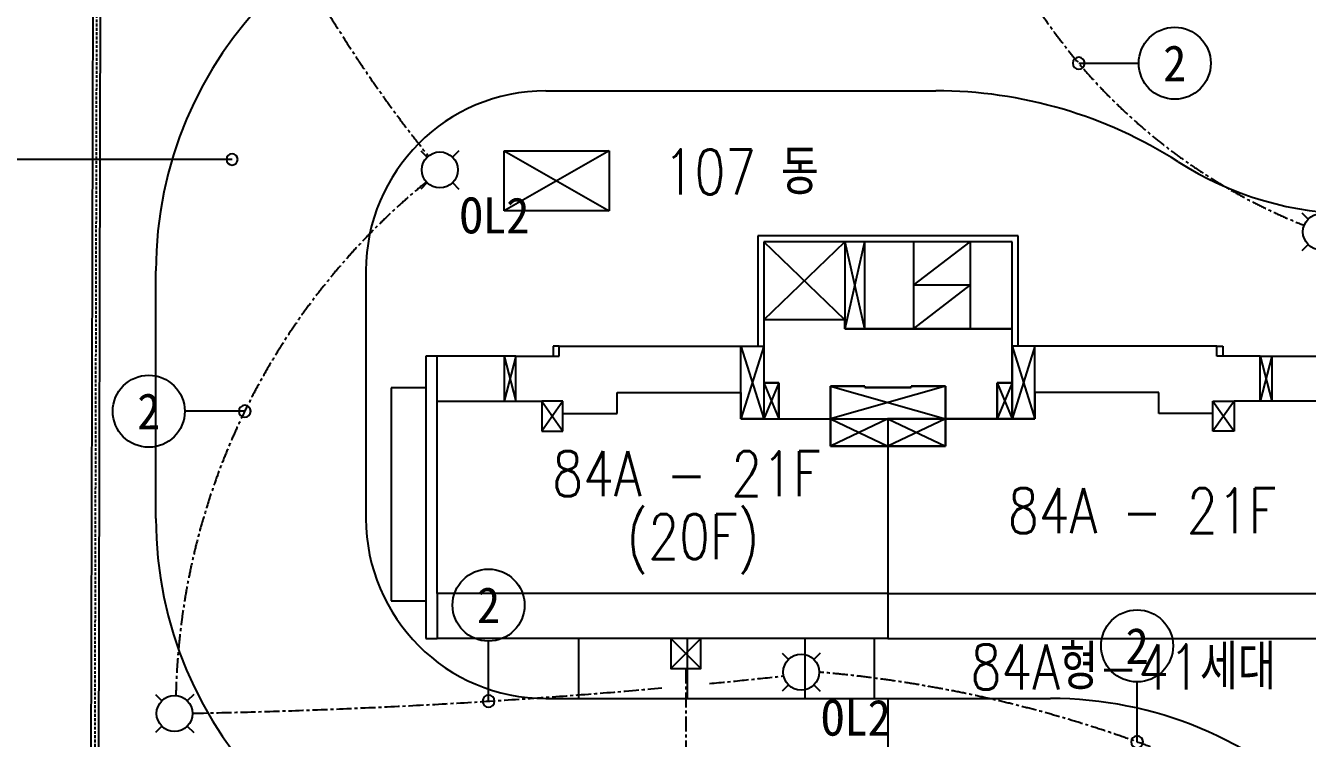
# Model space of a CAD drawing. Header units: millimetres. Extents: x 1145859089 to 1147511753, y -1047484727 to -1047247487.
# Drawn here: x 1146245289 to 1146288014, y -1047430250 to -1047406497 of the extents above; entities that cross this region are included whole.
import ezdxf
from ezdxf.enums import TextEntityAlignment as Align
from ezdxf.xclip import XClip

# ---------------------------------------------------------------- set-up
doc = ezdxf.new("R2010")
doc.units = ezdxf.units.MM
doc.header["$LTSCALE"] = 100
doc.header["$MEASUREMENT"] = 0
doc.header["$XCLIPFRAME"] = 2
doc.linetypes.add('CENTERX2', pattern=[4, 2.5, -0.5, 0.5, -0.5])
doc.linetypes.add('단지배치도$0$HIDDEN', pattern=[9.525, 6.35, -3.175])
doc.layers.get('0').update_dxf_attribs({"linetype": 'CONTINUOUS'})
for name, color, linetype in [('0-BLOCK', 2, 'CONTINUOUS'), ('01-전등등기구', 2, 'CONTINUOUS'), ('L-지중매입', 3, 'CENTERX2'), ('TEXT', 7, 'CONTINUOUS'), ('TEXT-기호', 2, 'CONTINUOUS'), ('XREF', 135, 'CONTINUOUS'), ('단지배치도$0$S240910', 33, 'CONTINUOUS'), ('단지배치도$0$W240910', 135, 'CONTINUOUS')]:
    doc.layers.add(name, color=color, linetype=linetype)
doc.styles.add('단지배치도$0$WS1', font='romans.shx', dxfattribs={"width": 0.8, "bigfont": 'whgtxt.shx'})
doc.styles.add('돋움체', font='DotumChe.ttf')

# ---------------------------------------------------------------- blocks, each defined once
blk = doc.blocks.new('단지배치도$0$zw$9902')
at = {"layer": '단지배치도$0$W240910'}
for p, q in [((-21143, -33356), (-21231, -68547)), ((-20893, -33338), (-20981, -68447)), ((-6040, -37300, 0), (6951, -37300, 0)), ((-7438, -39300), (-3938, -39300)), ((-7438, -41300), (-7438, -39300)), ((-7438, -39300), (-3938, -41300)), ((-3938, -39300), (-7438, -41300)), ((-3938, -39300), (-3938, -41300)), ((-16504, -39587), (-42584, -39587)), ((-3938, -41300), (-7438, -41300)), ((9700, -42130, 0), (1020, -42130, 0)), ((1020, -42130, 0), (1020, -45810, 0)), ((9700, -45810, 0), (9700, -42130, 0)), ((3920, -42330, 0), (1220, -42330, 0)), ((1220, -42330, 0), (1220, -44930, 0)), ((3920, -44930, 0), (1220, -42330, 0)), ((1220, -44930, 0), (3920, -42330, 0)), ((4580, -42330, 0), (3920, -42330, 0)), ((3920, -42330, 0), (3920, -45230, 0)), ((3920, -42330, 0), (4580, -45230, 0)), ((4580, -42330, 0), (3920, -45230, 0)), ((9500, -42330, 0), (4580, -42330, 0)), ((4580, -42330, 0), (4580, -45230, 0)), ((6210, -42330, 0), (6210, -45230, 0)), ((6210, -43780, 0), (8100, -42330, 0)), ((8100, -42330, 0), (8100, -45230, 0)), ((9500, -45230, 0), (9500, -42330, 0)), ((-19040, -51550, 0), (-19040, -43300, 0)), ((-12040, -43300, 0), (-12040, -51550, 0)), ((8100, -43780, 0), (6210, -43780, 0)), ((6210, -45230, 0), (8100, -43780, 0)), ((3920, -44930, 0), (1220, -44930, 0)), ((1220, -44930, 0), (1220, -47030, 0)), ((3920, -45230, 0), (3920, -44930, 0)), ((3920, -45230, 0), (4580, -45230, 0)), ((9500, -45230, 0), (3920, -45230, 0)), ((4580, -45230, 0), (9500, -45230, 0)), ((9500, -47030, 0), (9500, -45230, 0)), ((-9670, -46140, 0), (-10040, -46140, 0)), ((-10040, -46140, 0), (-10040, -55550, 0)), ((-7435, -46140, 0), (-9670, -46140, 0)), ((-9670, -47640, 0), (-9670, -46140, 0)), ((-7045, -46140, 0), (-7435, -46140, 0)), ((-7435, -46140, 0), (-7435, -47640, 0)), ((-7435, -46140, 0), (-7045, -47640, 0)), ((-7045, -46140, 0), (-7435, -47640, 0)), ((-7045, -46140, 0), (-5600, -46140, 0)), ((-7045, -47640, 0), (-7045, -46140, 0)), ((-5600, -45810, 0), (-5800, -45810, 0)), ((-5800, -45810, 0), (-5800, -46140, 0)), ((-5600, -46140, 0), (-5600, -45810, 0)), ((-5600, -45810, 0), (460, -45810, 0)), ((460, -48230, 0), (460, -45810, 0)), ((460, -45810, 0), (1220, -45810, 0)), ((460, -45810, 0), (1220, -48230, 0)), ((1220, -45810, 0), (460, -48230, 0)), ((1220, -45810, 0), (1220, -48230, 0)), ((10260, -45810, 0), (9500, -45810, 0)), ((9500, -45810, 0), (9500, -48230, 0)), ((10260, -45810, 0), (9500, -48230, 0)), ((9500, -45810, 0), (10260, -48230, 0)), ((10260, -48230, 0), (10260, -45810, 0)), ((16320, -45810, 0), (10260, -45810, 0)), ((16320, -46140, 0), (16320, -45810, 0)), ((16320, -45810, 0), (16520, -45810, 0)), ((17765, -46140, 0), (16320, -46140, 0)), ((16520, -45810, 0), (16520, -46140, 0)), ((17765, -47640, 0), (17765, -46140, 0)), ((17765, -46140, 0), (18155, -46140, 0)), ((18155, -46140, 0), (17765, -47640, 0)), ((17765, -46140, 0), (18155, -47640, 0)), ((18155, -46140, 0), (18155, -47640, 0)), ((18155, -46140, 0), (20390, -46140, 0)), ((-3670, -48050, 0), (-3670, -47350, 0)), ((-3670, -47350, 0), (460, -47350, 0)), ((460, -47350, 0), (460, -48230, 0)), ((1720, -47030, 0), (1220, -47030, 0)), ((1220, -47030, 0), (1220, -48230, 0)), ((1220, -47030, 0), (1720, -47030, 0)), ((1720, -47030, 0), (1220, -48230, 0)), ((1220, -47030, 0), (1720, -48230, 0)), ((1720, -48230, 0), (1720, -47030, 0)), ((1720, -47030, 0), (1720, -48230, 0)), ((4590, -47140, 0), (3440, -47140, 0)), ((3440, -47140, 0), (3440, -48230, 0)), ((3440, -48230, 0), (3440, -47140, 0)), ((3440, -47140, 0), (4590, -47140, 0)), ((7280, -47140, 0), (3440, -48230, 0)), ((3440, -47140, 0), (7280, -48230, 0)), ((4590, -47190, 0), (4590, -47140, 0)), ((4590, -47140, 0), (4590, -47190, 0)), ((6130, -47190, 0), (4590, -47190, 0)), ((4590, -47190, 0), (6130, -47190, 0)), ((7280, -47140, 0), (6130, -47140, 0)), ((6130, -47140, 0), (6130, -47190, 0)), ((6130, -47190, 0), (6130, -47140, 0)), ((6130, -47140, 0), (7280, -47140, 0)), ((7280, -48230, 0), (7280, -47140, 0)), ((7280, -47140, 0), (7280, -48230, 0)), ((9500, -47030, 0), (9000, -47030, 0)), ((9000, -47030, 0), (9000, -48230, 0)), ((9000, -48230, 0), (9000, -47030, 0)), ((9000, -47030, 0), (9500, -47030, 0)), ((9000, -47030, 0), (9500, -48230, 0)), ((9500, -47030, 0), (9000, -48230, 0)), ((9500, -48230, 0), (9500, -47030, 0)), ((14390, -47350, 0), (10260, -47350, 0)), ((10260, -47350, 0), (10260, -48230, 0)), ((14390, -48050, 0), (14390, -47350, 0)), ((-9670, -47640, 0), (-6180, -47640, 0)), ((-9670, -54050, 0), (-9670, -47640, 0)), ((-7435, -47640, 0), (-7045, -47640, 0)), ((-5475, -47640, 0), (-6180, -47640, 0)), ((-6180, -47640, 0), (-6180, -48640, 0)), ((-6180, -47640, 0), (-5475, -48640, 0)), ((-5475, -47640, 0), (-6180, -48640, 0)), ((-6180, -47640, 0), (-6180, -48640, 0)), ((-5475, -48640, 0), (-5475, -47640, 0)), ((16195, -48640, 0), (16195, -47640, 0)), ((16195, -47640, 0), (16900, -47640, 0)), ((16900, -47640, 0), (16195, -48640, 0)), ((16195, -47640, 0), (16900, -48640, 0)), ((16900, -47640, 0), (16900, -48640, 0)), ((20390, -47640, 0), (16900, -47640, 0)), ((16900, -47640, 0), (16900, -48640, 0)), ((18155, -47640, 0), (17765, -47640, 0)), ((-5475, -48640, 0), (-5475, -48050, 0)), ((-5475, -48050, 0), (-3670, -48050, 0)), ((1220, -48230, 0), (460, -48230, 0)), ((460, -48230, 0), (1220, -48230, 0)), ((1220, -48230, 0), (1720, -48230, 0)), ((1220, -48230, 0), (1720, -48230, 0)), ((1720, -48230, 0), (3440, -48230, 0)), ((1720, -48230, 0), (3440, -48230, 0)), ((3440, -48230, 0), (5360, -48230, 0)), ((3440, -49140, 0), (3440, -48230, 0)), ((3440, -48230, 0), (5360, -48230, 0)), ((5360, -48230, 0), (3440, -49140, 0)), ((3440, -48230, 0), (5360, -49140, 0)), ((3440, -48230, 0), (3440, -49140, 0)), ((7280, -48230, 0), (5360, -48230, 0)), ((5360, -48230, 0), (5360, -49140, 0)), ((5360, -48230, 0), (7280, -48230, 0)), ((5360, -48230, 0), (7280, -49140, 0)), ((7280, -48230, 0), (5360, -49140, 0)), ((5360, -48230, 0), (5360, -49140, 0)), ((7280, -49140, 0), (7280, -48230, 0)), ((7280, -48230, 0), (9000, -48230, 0)), ((9000, -48230, 0), (7280, -48230, 0)), ((7280, -48230, 0), (7280, -49140, 0)), ((9000, -48230, 0), (9500, -48230, 0)), ((9500, -48230, 0), (9000, -48230, 0)), ((9500, -48230, 0), (10260, -48230, 0)), ((10260, -48230, 0), (9500, -48230, 0)), ((16195, -48050, 0), (14390, -48050, 0)), ((16195, -48640, 0), (16195, -48050, 0)), ((-6180, -48640, 0), (-5475, -48640, 0)), ((-6180, -48640, 0), (-5475, -48640, 0)), ((16900, -48640, 0), (16195, -48640, 0)), ((16900, -48640, 0), (16195, -48640, 0)), ((5360, -49140, 0), (3440, -49140, 0)), ((3440, -49140, 0), (5360, -49140, 0)), ((5360, -49140, 0), (7280, -49140, 0)), ((7280, -49140, 0), (5360, -49140, 0)), ((5360, -49140, 0), (5360, -54050, 0)), ((5360, -49140, 0), (5360, -54050, 0)), ((-9670, -54050, 0), (-9670, -55550, 0)), ((5360, -54050, 0), (-9670, -54050, 0)), ((5360, -54050, 0), (5360, -55550, 0)), ((5360, -54050, 0), (20390, -54050, 0)), ((-10040, -55550, 0), (-9670, -55550, 0)), ((5360, -55550, 0), (-9670, -55550, 0)), ((-4950, -55549, 0), (-4950, -57550, 0)), ((-1330, -55550, 0), (-1330, -57550, 0)), ((2590, -55550, 0), (2590, -57550, 0)), ((4900, -55550, 0), (4900, -57550, 0)), ((5360, -55550, 0), (20390, -55550, 0)), ((-6040, -57550, 0), (10783, -57550, 0)), ((5360, -57550, 0), (5360, -64550, 0))]:
    blk.add_line(p, q, dxfattribs=at)
at = {"layer": '단지배치도$0$W240910', "linetype": '단지배치도$0$HIDDEN', "ltscale": 0.15}
blk.add_line((-21018, -33347), (-21106, -68497), dxfattribs=at)
at = {"layer": '단지배치도$0$W240910', "ltscale": 5}
for p, q in [((-10040, -47200, 0), (-11200, -47200, 0)), ((-11200, -47200, 0), (-11200, -54300, 0)), ((-11200, -54300, 0), (-10040, -54300, 0))]:
    blk.add_line(p, q, dxfattribs=at)
at = {"layer": '단지배치도$0$W240910'}
for centre, radius, start, end in [((-6040, -43300, 0), 13000, 90, 180), ((-6040, -43300, 0), 6000, 90, 180), ((6951, -52300, 0), 15000, 57.3847, 90), ((-16504, -39587), 188, 0, 180), ((-16504, -39587), 188, 180, 0), ((20965, -30400, 0), 11000, 237.3847, 270), ((-6040, -51550, 0), 13000, 180, 270), ((-6040, -51550, 0), 6000, 180, 270), ((10783, -70550), 13000, 45.0008, 90)]:
    blk.add_arc(centre, radius, start, end, dxfattribs=at)
at = {"layer": '단지배치도$0$S240910', "style": '단지배치도$0$WS1', "width": 0.8}
for s, p in [('107 동', (-2118, -40753)), ('84A - 21F', (-5830, -50810, 0)), ('84A - 21F', (9358, -52047, 0)), ('(20F)', (-3352, -52904, 0))]:
    blk.add_text(s, height=1500, dxfattribs=at).set_placement(p)
blk.add_text('84A형-41세대', height=1500, rotation=0, dxfattribs=at).set_placement((8112, -57252, 0))
blk = doc.blocks.new('단지배치도')
blk.add_blockref('단지배치도$0$zw$9902', (141034, 142437))
blk = doc.blocks.new('L옥외보안등')
at = {"layer": '01-전등등기구', "linetype": 'Continuous', "ltscale": 2}
for p, q in [((0, 3.18), (0.53, 2.65)), ((3.18, 3.18), (2.65, 2.65)), ((0.53, 0.53), (0, 0)), ((2.65, 0.53), (3.18, 0))]:
    blk.add_line(p, q, dxfattribs=at)
at = {"layer": '01-전등등기구'}
blk.add_circle((1.59, 1.59), 1.5, dxfattribs=at)
blk = doc.blocks.new('A$C742764A1')
at = {"layer": 'TEXT-기호', "color": 6}
blk.add_line((0.5, 0.5), (0.5, 5.5), dxfattribs=at)
blk.add_circle((0.5, 0.5), 0.5, dxfattribs=at)
blk.add_circle((0.5, 0.5), 0.5, dxfattribs=at)
blk = doc.blocks.new('E풀박스')
at = {"layer": '0-BLOCK'}
for p, q in [((-486.71, -591.07), (-484.21, -593.57)), ((-484.21, -591.07), (-486.71, -593.57))]:
    blk.add_line(p, q, dxfattribs=at)
blk.add_lwpolyline([(-484.21, -591.07), (-486.71, -591.07), (-486.71, -593.57), (-484.21, -593.57)], close=True, dxfattribs=at)

msp = doc.modelspace()

# ---------------------------------------------------------------- linework, layer by layer
at = {"layer": 'L-지중매입', "ltscale": 2}
msp.add_line((1146267299.340728, -1047427918.597387), (1146267299.340728, -1047444293.661843), dxfattribs=at)
for centre, radius, start, end in [((1146292786.774485, -1047383410.009456), 43741.483625, 190.4093734263, 218.8381123315), ((1146294910.41519, -1047395493.239899), 18999.715014, 191.9852210109, 248.3677137493), ((1146273041.375866, -1047429318.939768, 0), 22749.326641, 129.2558763294, 178.757202086), ((1146268212.067929, -1047469446.859984, 0), 41553.25974, 55.1248143068, 85.1248143068), ((1146246705.594315, -1047206888.286593, 0), 222563.780401, 275.51322829418, 276.1521142858), ((1146246705.594315, -1047206888.286593, 0), 222563.780401, 271.06808590052, 275.1013742686)]:
    msp.add_arc(centre, radius, start, end, dxfattribs=at)
at = {"layer": 'TEXT-기호', "color": 6}
for centre in [(1146283593.47265, -1047407750.790631), (1146249393.278472, -1047419348.62505, 0), (1146260719.645596, -1047425810.421268, 0), (1146282339.024702, -1047427168.701285, 0)]:
    msp.add_circle(centre, 1200, dxfattribs=at)

# ---------------------------------------------------------------- block references
at = {"layer": '0-BLOCK', "xscale": 399.9999999999999, "yscale": 399.9999999999999, "zscale": 400, "rotation": 0.05494115664440788}
msp.add_blockref('E풀박스', (1146461257.402125, -1047190304.019928), dxfattribs=at)
at = {"layer": '01-전등등기구', "linetype": 'Continuous', "ltscale": 2, "xscale": 400.0000000000001, "yscale": 400.0000000000001, "zscale": 400.0000000000001}
for p in [(1146258458.78377, -1047411941.99764, 0), (1146287830.994306, -1047414003.214662), (1146270507.561863, -1047428680.084962), (1146249618.465422, -1047430059.921786, 0)]:
    msp.add_blockref('L옥외보안등', p, dxfattribs=at)
at = {"layer": 'TEXT-기호', "linetype": 'Continuous', "ltscale": 2, "xscale": -400, "yscale": 400, "zscale": 400}
for p, rotation in [((1146280193.470443, -1047407950.797458), 269.9999999999948), ((1146252793.280679, -1047419148.618223, 0), 89.99999999999483), ((1146260919.652423, -1047429210.423476, 0), 359.9999999999949), ((1146282539.031529, -1047430568.703492, 0), 359.9999999999949)]:
    msp.add_blockref('A$C742764A1', p, dxfattribs=dict(at, rotation=rotation))
at = {"layer": 'XREF'}
ref = msp.add_blockref('단지배치도', (1146127639.433662, -1047513806.462535), dxfattribs=at)
XClip(ref).set_block_clipping_path([(72982.4064819524, 34919.7593965302), (360382.4067475507, 255319.7593436702)])

# ---------------------------------------------------------------- texts
at = {"layer": 'TEXT', "style": '돋움체'}
for p in [(1146259755.635161, -1047412821.901401, 0), (1146271804.413254, -1047429559.988724)]:
    msp.add_text('OL2', height=1200, dxfattribs=at).set_placement(p, align=Align.MIDDLE_LEFT)
at = {"layer": 'TEXT-기호', "color": 6, "style": '돋움체'}
for p in [(1146283593.47265, -1047407750.790631), (1146249393.278472, -1047419348.62505, 0), (1146260719.645596, -1047425810.421268, 0), (1146282339.024702, -1047427168.701285, 0)]:
    msp.add_text('2', height=1200, dxfattribs=at).set_placement(p, align=Align.MIDDLE)

doc.saveas('drawing.dxf')
